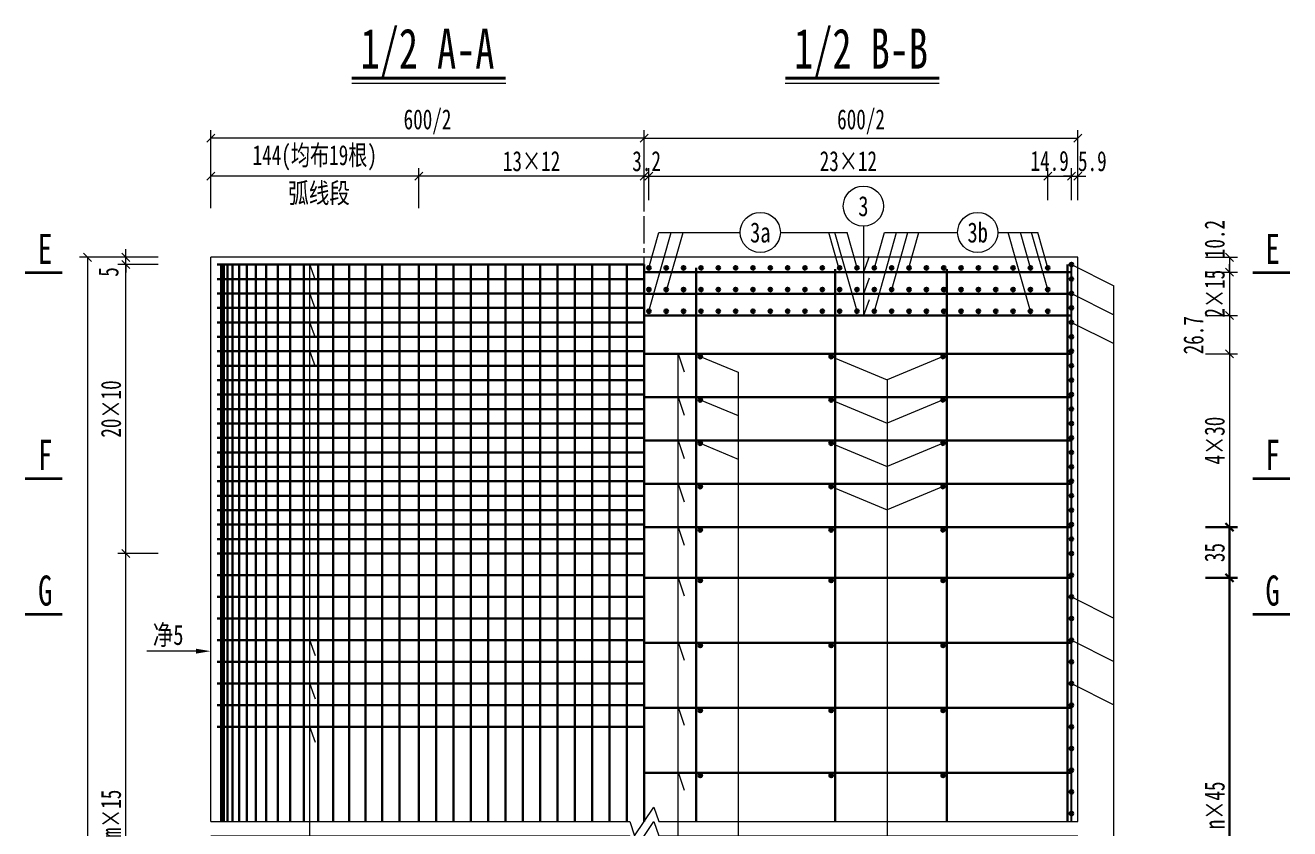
# Model space of a CAD drawing. Header units: millimetres. Extents: x 3400 to 11153, y 4569 to 11779.
# Drawn here: x 4901 to 5776, y 10942 to 11498 of the extents above; entities that cross this region are included whole.
import ezdxf
from ezdxf.enums import TextEntityAlignment as Align

# ---------------------------------------------------------------- set-up
doc = ezdxf.new("R2010")
doc.units = ezdxf.units.MM
doc.linetypes.add('CENTER2', pattern=[28.575, 19.05, -3.175, 3.175, -3.175])
doc.layers.get('0').update_dxf_attribs({"lineweight": 15})
doc.layers.get('Defpoints').update_dxf_attribs({"color": 8})
for name, color, linetype, lineweight in [('中心线', 2, 'CENTER2', 15), ('尺寸及阴影线', 4, 'Continuous', 13), ('尺寸标注', 4, 'Continuous', 13), ('文字', 7, 'Continuous', 15), ('文本', 7, 'Continuous', 15), ('标注', 4, 'Continuous', 13), ('标注线及字体', 2, 'Continuous', 15), ('粗线', 3, 'Continuous', 35), ('细实线', 4, 'Continuous', 15), ('细线', 4, 'Continuous', 15), ('钢筋', 1, 'Continuous', 30)]:
    doc.layers.add(name, color=color, linetype=linetype, lineweight=lineweight)
doc.styles.add('111', font='仿宋_GB2312.ttf', dxfattribs={"width": 0.7})
doc.styles.add('BM_Dim', font='仿宋_GB2312.ttf', dxfattribs={"width": 0.85})
doc.styles.add('FS', font='仿宋_GB2312.ttf', dxfattribs={"width": 0.75})
doc.styles.get("Standard").update_dxf_attribs({"font": '仿宋_GB2312.ttf'})
doc.dimstyles.new('200', dxfattribs={"dimscale": 0, "dimtxt": 2.5, "dimasz": 1, "dimexe": 1, "dimexo": 1, "dimgap": 0.6, "dimtad": 1, "dimdec": 1, "dimdsep": 46, "dimtxsty": '111', "dimblk": 'OBLIQUE', "dimcen": 0, "dimclrd": 4, "dimclre": 4, "dimclrt": 4, "dimadec": 1, "dimazin": 2, "dimtfac": 1, "dimtdec": 1, "dimtix": 1, "dimtmove": 2, "dimatfit": 3, "dimfxl": 4, "dimfxlon": 1, "dimtolj": 1, "dimlwd": -1, "dimlwe": -1, "dimarcsym": 0})

# ---------------------------------------------------------------- blocks, each defined once
blk = doc.blocks.new('DJ 22')
at = {"layer": '钢筋'}
h = blk.add_hatch(color=256, dxfattribs=at)
h.dxf.hatch_style = 1
h.paths.add_polyline_path([(1.26, 0, 1), (-1.25, 0, 1)])
blk.add_circle((0, 0), 1.25, dxfattribs=at)
blk = doc.blocks.new('_Oblique')
at = {"color": 0, "linetype": 'ByBlock', "lineweight": -2}
blk.add_line((-0.5, -0.5), (0.5, 0.5), dxfattribs=at)
blk = doc.blocks.new('*D90')
at = {"color": 4, "transparency": 16777216}
for p, q in [((4970.53, 11337.57), (4970.53, 11343.13)), ((4992.75, 11337.57), (4964.97, 11337.57)), ((4992.75, 11332.57), (4964.97, 11332.57)), ((4970.53, 11332.57), (4970.53, 11337.57)), ((4970.53, 11332.57), (4970.53, 11327.02))]:
    blk.add_line(p, q, dxfattribs=at)
at = {"layer": 'Defpoints', "color": 0, "transparency": 16777216}
for p in [(4970.53, 11337.57), (5033.63, 11337.57), (5033.63, 11332.57)]:
    blk.add_point(p, dxfattribs=at)
at = {"color": 4, "transparency": 16777216, "xscale": 5.555555555555556, "yscale": 5.555555555555556, "zscale": 5.555555555555556}
for p, rotation in [((4970.53, 11337.57), 270), ((4970.53, 11332.57), 90)]:
    blk.add_blockref('_Oblique', p, dxfattribs=dict(at, rotation=rotation))
at = {"color": 4, "transparency": 16777216, "insert": (4958.56, 11327.43), "char_height": 13.889, "attachment_point": 5, "rotation": 90, "style": '111'}
blk.add_mtext('\\A1;5', dxfattribs=at)
blk = doc.blocks.new('*D91')
at = {"color": 4, "transparency": 16777216}
for p, q in [((4992.75, 11132.57), (4964.97, 11132.57)), ((4970.53, 10772.57), (4970.53, 11132.57)), ((4992.75, 10772.57), (4964.97, 10772.57))]:
    blk.add_line(p, q, dxfattribs=at)
at = {"layer": 'Defpoints', "color": 0, "transparency": 16777216}
for p in [(4970.53, 11132.57), (5033.63, 11132.57), (5033.63, 10772.57)]:
    blk.add_point(p, dxfattribs=at)
at = {"color": 4, "transparency": 16777216, "xscale": 5.555555555555556, "yscale": 5.555555555555556, "zscale": 5.555555555555556}
for p, rotation in [((4970.53, 11132.57), 90), ((4970.53, 10772.57), 270)]:
    blk.add_blockref('_Oblique', p, dxfattribs=dict(at, rotation=rotation))
at = {"color": 4, "transparency": 16777216, "insert": (4960.25, 10952.57), "char_height": 13.889, "attachment_point": 5, "rotation": 90, "style": '111'}
blk.add_mtext('\\A1;m×15', dxfattribs=at)
blk = doc.blocks.new('*D96')
at = {"color": 4, "transparency": 16777216}
for p, q in [((4966.28, 11337.57), (4938.5, 11337.57)), ((4944.05, 11337.57), (4944.05, 10462.57)), ((4966.28, 10462.57), (4938.5, 10462.57))]:
    blk.add_line(p, q, dxfattribs=at)
at = {"layer": 'Defpoints', "color": 0, "transparency": 16777216}
for p in [(5029.21, 11337.57), (4944.05, 10462.57), (5035.8, 10462.57)]:
    blk.add_point(p, dxfattribs=at)
at = {"color": 4, "transparency": 16777216, "xscale": 5.555555555555556, "yscale": 5.555555555555556, "zscale": 5.555555555555556}
for p, rotation in [((4944.05, 11337.57), 90), ((4944.05, 10462.57), 270)]:
    blk.add_blockref('_Oblique', p, dxfattribs=dict(at, rotation=rotation))
at = {"color": 4, "transparency": 16777216, "insert": (4933.78, 10900.07), "char_height": 13.889, "attachment_point": 5, "rotation": 90, "style": '111'}
blk.add_mtext('\\A1;H', dxfattribs=at)
blk = doc.blocks.new('*D98')
at = {"color": 4, "transparency": 16777216}
for p, q in [((5173.21, 11371.56), (5173.21, 11399.34)), ((5329.21, 11393.78), (5173.21, 11393.78)), ((5329.21, 11371.56), (5329.21, 11399.34))]:
    blk.add_line(p, q, dxfattribs=at)
at = {"layer": 'Defpoints', "color": 0, "transparency": 16777216}
for p in [(5173.21, 11393.78), (5173.21, 11332.57), (5329.21, 11332.57)]:
    blk.add_point(p, dxfattribs=at)
at = {"color": 4, "transparency": 16777216, "xscale": 5.555555555555556, "yscale": 5.555555555555556, "zscale": 5.555555555555556, "rotation": 180}
blk.add_blockref('_Oblique', (5173.21, 11393.78), dxfattribs=at)
at = {"color": 4, "transparency": 16777216, "xscale": 5.555555555555556, "yscale": 5.555555555555556, "zscale": 5.555555555555556}
blk.add_blockref('_Oblique', (5329.21, 11393.78), dxfattribs=at)
at = {"color": 4, "transparency": 16777216, "insert": (5251.21, 11404.06), "char_height": 13.889, "attachment_point": 5, "style": '111'}
blk.add_mtext('\\A1;13×12', dxfattribs=at)
blk = doc.blocks.new('*D99')
at = {"color": 4, "transparency": 16777216}
for p, q in [((5029.21, 11371.56), (5029.21, 11399.34)), ((5173.21, 11393.78), (5029.21, 11393.78)), ((5173.21, 11371.56), (5173.21, 11399.34))]:
    blk.add_line(p, q, dxfattribs=at)
at = {"layer": 'Defpoints', "color": 0, "transparency": 16777216}
for p in [(5029.21, 11393.78), (5029.21, 11332.57), (5173.21, 11332.57)]:
    blk.add_point(p, dxfattribs=at)
at = {"color": 4, "transparency": 16777216, "xscale": 5.555555555555556, "yscale": 5.555555555555556, "zscale": 5.555555555555556, "rotation": 180}
blk.add_blockref('_Oblique', (5029.21, 11393.78), dxfattribs=at)
at = {"color": 4, "transparency": 16777216, "xscale": 5.555555555555556, "yscale": 5.555555555555556, "zscale": 5.555555555555556}
blk.add_blockref('_Oblique', (5173.21, 11393.78), dxfattribs=at)
at = {"color": 4, "transparency": 16777216, "insert": (5101.21, 11406.46), "char_height": 13.8889, "attachment_point": 5, "style": '111'}
blk.add_mtext('\\A1;144(均布19根)', dxfattribs=at)
blk = doc.blocks.new('*D100')
at = {"color": 4, "transparency": 16777216}
for p, q in [((5029.21, 11397.86), (5029.21, 11425.64)), ((5329.21, 11420.08), (5029.21, 11420.08)), ((5329.21, 11397.86), (5329.21, 11425.64))]:
    blk.add_line(p, q, dxfattribs=at)
at = {"layer": 'Defpoints', "color": 0, "transparency": 16777216}
for p in [(5029.21, 11420.08), (5029.21, 11337.57), (5329.21, 11337.57)]:
    blk.add_point(p, dxfattribs=at)
at = {"color": 4, "transparency": 16777216, "xscale": 5.555555555555556, "yscale": 5.555555555555556, "zscale": 5.555555555555556, "rotation": 180}
blk.add_blockref('_Oblique', (5029.21, 11420.08), dxfattribs=at)
at = {"color": 4, "transparency": 16777216, "xscale": 5.555555555555556, "yscale": 5.555555555555556, "zscale": 5.555555555555556}
blk.add_blockref('_Oblique', (5329.21, 11420.08), dxfattribs=at)
at = {"color": 4, "transparency": 16777216, "insert": (5179.21, 11431.41), "char_height": 13.889, "attachment_point": 5, "style": '111'}
blk.add_mtext('\\A1;600/2', dxfattribs=at)
blk = doc.blocks.new('*D101')
at = {"color": 4, "transparency": 16777216}
for p, q in [((5329.21, 11397.86), (5329.21, 11425.64)), ((5329.21, 11420.08), (5629.21, 11420.08)), ((5629.21, 11397.86), (5629.21, 11425.64))]:
    blk.add_line(p, q, dxfattribs=at)
at = {"layer": 'Defpoints', "color": 0, "transparency": 16777216}
for p in [(5629.21, 11420.08), (5329.21, 11337.57), (5629.21, 11337.57)]:
    blk.add_point(p, dxfattribs=at)
at = {"color": 4, "transparency": 16777216, "xscale": 5.555555555555556, "yscale": 5.555555555555556, "zscale": 5.555555555555556, "rotation": 180}
blk.add_blockref('_Oblique', (5329.21, 11420.08), dxfattribs=at)
at = {"color": 4, "transparency": 16777216, "xscale": 5.555555555555556, "yscale": 5.555555555555556, "zscale": 5.555555555555556}
blk.add_blockref('_Oblique', (5629.21, 11420.08), dxfattribs=at)
at = {"color": 4, "transparency": 16777216, "insert": (5479.21, 11431.41), "char_height": 13.889, "attachment_point": 5, "style": '111'}
blk.add_mtext('\\A1;600/2', dxfattribs=at)
blk = doc.blocks.new('*D114')
at = {"color": 4, "transparency": 16777216}
for p, q in [((4992.75, 11332.57), (4964.97, 11332.57)), ((4970.53, 11132.57), (4970.53, 11332.57)), ((4992.75, 11132.57), (4964.97, 11132.57))]:
    blk.add_line(p, q, dxfattribs=at)
at = {"layer": 'Defpoints', "color": 0, "transparency": 16777216}
for p in [(4970.53, 11332.57), (5033.63, 11332.57), (5033.63, 11132.57)]:
    blk.add_point(p, dxfattribs=at)
at = {"color": 4, "transparency": 16777216, "xscale": 5.555555555555556, "yscale": 5.555555555555556, "zscale": 5.555555555555556}
for p, rotation in [((4970.53, 11332.57), 90), ((4970.53, 11132.57), 270)]:
    blk.add_blockref('_Oblique', p, dxfattribs=dict(at, rotation=rotation))
at = {"color": 4, "transparency": 16777216, "insert": (4960.25, 11232.57), "char_height": 13.889, "attachment_point": 5, "rotation": 90, "style": '111'}
blk.add_mtext('\\A1;20×10', dxfattribs=at)
blk = doc.blocks.new('*D116')
at = {"color": 4, "transparency": 16777216}
for p, q in [((5717.52, 11337.57), (5739.74, 11337.57)), ((5734.18, 11337.57), (5734.18, 11327.39)), ((5717.52, 11327.39), (5739.74, 11327.39))]:
    blk.add_line(p, q, dxfattribs=at)
at = {"layer": 'Defpoints', "color": 0, "transparency": 16777216}
for p in [(5622.78, 11337.57), (5618.25, 11327.39), (5734.18, 11327.39)]:
    blk.add_point(p, dxfattribs=at)
at = {"color": 4, "transparency": 16777216, "xscale": 5.555555555555556, "yscale": 5.555555555555556, "zscale": 5.555555555555556}
for p, rotation in [((5734.18, 11337.57), 90), ((5734.18, 11327.39), 270)]:
    blk.add_blockref('_Oblique', p, dxfattribs=dict(at, rotation=rotation))
at = {"color": 4, "transparency": 16777216, "insert": (5723.91, 11350.22), "char_height": 13.889, "attachment_point": 5, "rotation": 90, "style": '111'}
blk.add_mtext('\\A1;10.2', dxfattribs=at)
blk = doc.blocks.new('*D117')
at = {"color": 4, "transparency": 16777216}
for p, q in [((5734.18, 11327.39), (5734.18, 11332.95)), ((5717.52, 11327.39), (5739.74, 11327.39)), ((5734.18, 11327.39), (5734.18, 11297.39)), ((5717.52, 11297.39), (5739.74, 11297.39)), ((5734.18, 11297.39), (5734.18, 11291.84))]:
    blk.add_line(p, q, dxfattribs=at)
at = {"layer": 'Defpoints', "color": 0, "transparency": 16777216}
for p in [(5614.81, 11327.39), (5614.81, 11297.39), (5734.18, 11297.39)]:
    blk.add_point(p, dxfattribs=at)
at = {"color": 4, "transparency": 16777216, "xscale": 5.555555555555556, "yscale": 5.555555555555556, "zscale": 5.555555555555556}
for p, rotation in [((5734.18, 11327.39), 270), ((5734.18, 11297.39), 90)]:
    blk.add_blockref('_Oblique', p, dxfattribs=dict(at, rotation=rotation))
at = {"color": 4, "transparency": 16777216, "insert": (5723.91, 11312.39), "char_height": 13.889, "attachment_point": 5, "rotation": 90, "style": '111'}
blk.add_mtext('\\A1;2×15', dxfattribs=at)
blk = doc.blocks.new('*D118')
at = {"color": 4, "transparency": 16777216}
for p, q in [((5717.52, 11270.73), (5739.74, 11270.73)), ((5734.18, 11270.73), (5734.18, 11150.73)), ((5717.52, 11150.73), (5739.74, 11150.73))]:
    blk.add_line(p, q, dxfattribs=at)
at = {"layer": 'Defpoints', "color": 0, "transparency": 16777216}
for p in [(5614.81, 11270.73), (5606.09, 11150.73), (5734.18, 11150.73)]:
    blk.add_point(p, dxfattribs=at)
at = {"color": 4, "transparency": 16777216, "xscale": 5.555555555555556, "yscale": 5.555555555555556, "zscale": 5.555555555555556}
for p, rotation in [((5734.18, 11270.73), 90), ((5734.18, 11150.73), 270)]:
    blk.add_blockref('_Oblique', p, dxfattribs=dict(at, rotation=rotation))
at = {"color": 4, "transparency": 16777216, "insert": (5723.91, 11210.73), "char_height": 13.889, "attachment_point": 5, "rotation": 90, "style": '111'}
blk.add_mtext('\\A1;4×30', dxfattribs=at)
blk = doc.blocks.new('*D119')
at = {"layer": 'Defpoints', "color": 0, "transparency": 16777216}
for p in [(5597.51, 11115.73), (5600.93, 10800.73), (5734.18, 10800.73)]:
    blk.add_point(p, dxfattribs=at)
at = {"layer": '钢筋', "color": 4, "transparency": 16777216}
for p, q in [((5717.52, 11115.73), (5739.74, 11115.73)), ((5734.18, 11115.73), (5734.18, 10800.73)), ((5717.52, 10800.73), (5739.74, 10800.73))]:
    blk.add_line(p, q, dxfattribs=at)
at = {"layer": '钢筋', "color": 4, "transparency": 16777216, "xscale": 5.555555555555556, "yscale": 5.555555555555556, "zscale": 5.555555555555556}
for p, rotation in [((5734.18, 11115.73), 90), ((5734.18, 10800.73), 270)]:
    blk.add_blockref('_Oblique', p, dxfattribs=dict(at, rotation=rotation))
at = {"layer": '钢筋', "color": 4, "transparency": 16777216, "insert": (5723.91, 10958.23), "char_height": 13.889, "attachment_point": 5, "rotation": 90, "style": '111'}
blk.add_mtext('\\A1;n×45', dxfattribs=at)
blk = doc.blocks.new('*D120')
at = {"color": 4, "transparency": 16777216}
for p, q in [((5332.42, 11377.11), (5332.42, 11399.34)), ((5332.42, 11393.78), (5608.42, 11393.78)), ((5608.42, 11377.11), (5608.42, 11399.34))]:
    blk.add_line(p, q, dxfattribs=at)
at = {"layer": 'Defpoints', "color": 0, "transparency": 16777216}
for p in [(5608.42, 11393.78), (5332.42, 11330.23), (5608.42, 11330.23)]:
    blk.add_point(p, dxfattribs=at)
at = {"color": 4, "transparency": 16777216, "xscale": 5.555555555555556, "yscale": 5.555555555555556, "zscale": 5.555555555555556, "rotation": 180}
blk.add_blockref('_Oblique', (5332.42, 11393.78), dxfattribs=at)
at = {"color": 4, "transparency": 16777216, "xscale": 5.555555555555556, "yscale": 5.555555555555556, "zscale": 5.555555555555556}
blk.add_blockref('_Oblique', (5608.42, 11393.78), dxfattribs=at)
at = {"color": 4, "transparency": 16777216, "insert": (5470.42, 11404.06), "char_height": 13.889, "attachment_point": 5, "style": '111'}
blk.add_mtext('\\A1;23×12', dxfattribs=at)
blk = doc.blocks.new('*D133')
at = {"layer": 'Defpoints', "color": 0, "transparency": 16777216}
for p in [(5606.09, 11150.73), (5606.09, 11115.73), (5734.18, 11115.73)]:
    blk.add_point(p, dxfattribs=at)
at = {"layer": '钢筋', "color": 4, "transparency": 16777216}
for p, q in [((5717.52, 11150.73), (5739.74, 11150.73)), ((5734.18, 11150.73), (5734.18, 11115.73)), ((5717.52, 11115.73), (5739.74, 11115.73))]:
    blk.add_line(p, q, dxfattribs=at)
at = {"layer": '钢筋', "color": 4, "transparency": 16777216, "xscale": 5.555555555555556, "yscale": 5.555555555555556, "zscale": 5.555555555555556}
for p, rotation in [((5734.18, 11150.73), 90), ((5734.18, 11115.73), 270)]:
    blk.add_blockref('_Oblique', p, dxfattribs=dict(at, rotation=rotation))
at = {"layer": '钢筋', "color": 4, "transparency": 16777216, "insert": (5723.91, 11133.23), "char_height": 13.889, "attachment_point": 5, "rotation": 90, "style": '111'}
blk.add_mtext('\\A1;35', dxfattribs=at)
blk = doc.blocks.new('*D134')
at = {"color": 4, "transparency": 16777216}
for p, q in [((5717.52, 11297.39), (5739.74, 11297.39)), ((5734.18, 11297.39), (5734.18, 11270.73)), ((5717.52, 11270.73), (5739.74, 11270.73))]:
    blk.add_line(p, q, dxfattribs=at)
at = {"layer": 'Defpoints', "color": 0, "transparency": 16777216}
for p in [(5614.81, 11297.39), (5614.81, 11270.73), (5734.18, 11270.73)]:
    blk.add_point(p, dxfattribs=at)
at = {"color": 4, "transparency": 16777216, "xscale": 5.555555555555556, "yscale": 5.555555555555556, "zscale": 5.555555555555556}
for p, rotation in [((5734.18, 11297.39), 90), ((5734.18, 11270.73), 270)]:
    blk.add_blockref('_Oblique', p, dxfattribs=dict(at, rotation=rotation))
at = {"color": 4, "transparency": 16777216, "insert": (5709.3, 11283.63), "char_height": 13.889, "attachment_point": 5, "rotation": 90, "style": '111'}
blk.add_mtext('\\A1;26.7', dxfattribs=at)
blk = doc.blocks.new('*D136')
at = {"layer": 'Defpoints', "color": 0, "transparency": 16777216}
for p in [(5332.42, 11393.78), (5332.42, 11330.23), (5329.21, 11327.39)]:
    blk.add_point(p, dxfattribs=at)
at = {"layer": '细线', "color": 4, "transparency": 16777216}
for p, q in [((5329.21, 11393.78), (5323.65, 11393.78)), ((5329.21, 11377.11), (5329.21, 11399.34)), ((5329.21, 11393.78), (5332.42, 11393.78)), ((5332.42, 11377.11), (5332.42, 11399.34)), ((5332.42, 11393.78), (5337.97, 11393.78))]:
    blk.add_line(p, q, dxfattribs=at)
at = {"layer": '细线', "color": 4, "transparency": 16777216, "xscale": 5.555555555555554, "yscale": 5.555555555555554, "zscale": 5.555555555555554}
blk.add_blockref('_Oblique', (5329.21, 11393.78), dxfattribs=at)
at = {"layer": '细线', "color": 4, "transparency": 16777216, "xscale": 5.555555555555554, "yscale": 5.555555555555554, "zscale": 5.555555555555554, "rotation": 180}
blk.add_blockref('_Oblique', (5332.42, 11393.78), dxfattribs=at)
at = {"layer": '细线', "color": 4, "transparency": 16777216, "insert": (5330.81, 11404.06), "char_height": 13.889, "attachment_point": 5, "style": '111'}
blk.add_mtext('\\A1;3.2', dxfattribs=at)
blk = doc.blocks.new('*D137')
at = {"layer": 'Defpoints', "color": 0, "transparency": 16777216}
for p in [(5624.79, 11393.78), (5608.42, 11330.23), (5624.79, 11332.57)]:
    blk.add_point(p, dxfattribs=at)
at = {"layer": '细线', "color": 4, "transparency": 16777216}
for p, q in [((5608.42, 11377.11), (5608.42, 11399.34)), ((5608.42, 11393.78), (5624.79, 11393.78)), ((5624.79, 11377.11), (5624.79, 11399.34))]:
    blk.add_line(p, q, dxfattribs=at)
at = {"layer": '细线', "color": 4, "transparency": 16777216, "xscale": 5.555555555555554, "yscale": 5.555555555555554, "zscale": 5.555555555555554, "rotation": 180}
blk.add_blockref('_Oblique', (5608.42, 11393.78), dxfattribs=at)
at = {"layer": '细线', "color": 4, "transparency": 16777216, "xscale": 5.555555555555554, "yscale": 5.555555555555554, "zscale": 5.555555555555554}
blk.add_blockref('_Oblique', (5624.79, 11393.78), dxfattribs=at)
at = {"layer": '细线', "color": 4, "transparency": 16777216, "insert": (5609.71, 11404.25), "char_height": 13.889, "attachment_point": 5, "style": '111'}
blk.add_mtext('\\A1;14.9', dxfattribs=at)
blk = doc.blocks.new('*D138')
at = {"layer": 'Defpoints', "color": 0, "transparency": 16777216}
for p in [(5629.21, 11393.78), (5624.79, 11332.57), (5629.21, 11332.57)]:
    blk.add_point(p, dxfattribs=at)
at = {"layer": '细线', "color": 4, "transparency": 16777216}
for p, q in [((5624.79, 11393.78), (5619.23, 11393.78)), ((5624.79, 11377.11), (5624.79, 11399.34)), ((5624.79, 11393.78), (5629.21, 11393.78)), ((5629.21, 11377.11), (5629.21, 11399.34)), ((5629.21, 11393.78), (5634.76, 11393.78))]:
    blk.add_line(p, q, dxfattribs=at)
at = {"layer": '细线', "color": 4, "transparency": 16777216, "xscale": 5.555555555555554, "yscale": 5.555555555555554, "zscale": 5.555555555555554}
blk.add_blockref('_Oblique', (5624.79, 11393.78), dxfattribs=at)
at = {"layer": '细线', "color": 4, "transparency": 16777216, "xscale": 5.555555555555554, "yscale": 5.555555555555554, "zscale": 5.555555555555554, "rotation": 180}
blk.add_blockref('_Oblique', (5629.21, 11393.78), dxfattribs=at)
at = {"layer": '细线', "color": 4, "transparency": 16777216, "insert": (5639.23, 11404.06), "char_height": 13.889, "attachment_point": 5, "style": '111'}
blk.add_mtext('\\A1;5.9', dxfattribs=at)

msp = doc.modelspace()

# ---------------------------------------------------------------- linework, layer by layer
at = {"color": 4}
for p, q in [((5126.75, 11458.22), (5233.34, 11458.22)), ((5426.75, 11458.22), (5533.34, 11458.22))]:
    msp.add_line(p, q, dxfattribs=at)
at = {"color": 6, "const_width": 2}
for points in [[(5126.75, 11461.55), (5233.34, 11461.55)], [(5426.75, 11461.55), (5533.34, 11461.55)]]:
    msp.add_lwpolyline(points, dxfattribs=at)
at = {"layer": 'Defpoints'}
msp.add_line((5624.79, 10947.07), (5624.79, 11332.57), dxfattribs=at)
at = {"layer": '中心线'}
msp.add_line((5329.21, 10947.07), (5329.21, 11387.48), dxfattribs=at)
at = {"layer": '尺寸及阴影线'}
msp.add_line((5019.13, 11064.96), (4985.08, 11064.96), dxfattribs=at)
msp.add_solid([(5019.13, 11066.64), (5019.13, 11063.28), (5029.21, 11064.96)], dxfattribs=at)
at = {"layer": '尺寸标注'}
for centre in [(5480.81, 11373.01), (5409.48, 11354.8), (5559.92, 11354.8)]:
    msp.add_circle(centre, 13.89, dxfattribs=at)
at = {"layer": '标注'}
for p, q in [((5480.81, 11359.12), (5480.81, 11297.39)), ((5097.79, 10282.57), (5097.79, 11332.57)), ((5101.79, 11321.77), (5097.79, 11332.57)), ((5484.8, 11338.2), (5480.81, 11327.39)), ((5484.8, 11323.2), (5480.81, 11312.39)), ((5101.79, 11301.77), (5097.79, 11312.57)), ((5484.8, 11308.2), (5480.81, 11297.39)), ((5101.79, 11281.77), (5097.79, 11292.57)), ((5101.79, 11261.77), (5097.79, 11272.57)), ((5101.79, 11061.77), (5097.79, 11072.57)), ((5101.79, 11031.77), (5097.79, 11042.57)), ((5101.79, 11001.77), (5097.79, 11012.57))]:
    msp.add_line(p, q, dxfattribs=at)
at = {"layer": '粗线'}
for p, q in [((4926.5, 11326.87), (4900.9, 11326.87)), ((5775.81, 11326.87), (5750.21, 11326.87)), ((4926.5, 11184.34), (4900.9, 11184.34)), ((5775.81, 11184.34), (5750.21, 11184.34)), ((4926.5, 11090.4), (4900.9, 11090.4)), ((5775.81, 11090.4), (5750.21, 11090.4))]:
    msp.add_line(p, q, dxfattribs=at)
at = {"layer": '细实线'}
for p, q in [((5332.42, 11330.23), (5339.35, 11354.8)), ((5332.42, 11300.23), (5347.82, 11354.8)), ((5339.35, 11354.8), (5395.59, 11354.8)), ((5344.92, 11315.23), (5356.09, 11354.8)), ((5423.37, 11354.8), (5469.48, 11354.8)), ((5463.92, 11330.23), (5456.98, 11354.8)), ((5476.42, 11300.23), (5461.01, 11354.8)), ((5476.42, 11330.23), (5469.48, 11354.8)), ((5488.42, 11330.23), (5495.35, 11354.8)), ((5488.42, 11300.23), (5503.82, 11354.8)), ((5495.35, 11354.8), (5546.03, 11354.8)), ((5500.42, 11315.23), (5511.59, 11354.8)), ((5512.16, 11330.23), (5519.1, 11354.8)), ((5573.81, 11354.8), (5601.48, 11354.8)), ((5596.42, 11300.23), (5581.01, 11354.8)), ((5596.42, 11330.23), (5589.48, 11354.8)), ((5608.42, 11315.23), (5597.24, 11354.8)), ((5608.42, 11330.23), (5601.48, 11354.8)), ((5029.21, 10947.07), (5029.21, 11337.57)), ((5629.21, 11337.57), (5029.21, 11337.57)), ((5624.79, 11332.57), (5654.21, 11317.84)), ((5629.21, 10947.07), (5629.21, 11337.57)), ((5654.21, 10859.46), (5654.21, 11317.84)), ((5624.79, 11312.57), (5654.21, 11297.84)), ((5624.79, 11292.57), (5654.21, 11277.84)), ((5624.79, 11102.57), (5654.21, 11087.84)), ((5624.79, 11072.57), (5654.21, 11057.84)), ((5624.79, 11042.57), (5654.21, 11027.84))]:
    msp.add_line(p, q, dxfattribs=at)
for points in [[(5029.21, 10947.07), (5319.21, 10947.07), (5322.54, 10937.07), (5335.87, 10957.07), (5339.21, 10947.07), (5629.21, 10947.07)], [(5029.21, 10937.07), (5319.21, 10937.07), (5322.54, 10927.07), (5335.87, 10947.07), (5339.21, 10937.07), (5629.21, 10937.07)]]:
    msp.add_lwpolyline(points, dxfattribs=at)
at = {"layer": '细线'}
for p, q in [((5352.72, 10214.31), (5352.72, 11270.73)), ((5352.72, 11270.73), (5356.91, 11258.29)), ((5367.92, 11268.89), (5394.22, 11257.98)), ((5458.5, 11268.89), (5497.21, 11252.83)), ((5535.92, 11268.89), (5497.21, 11252.83)), ((5394.22, 11257.98), (5394.22, 10883.75)), ((5497.21, 11252.83), (5497.21, 10886.46)), ((5352.72, 11240.73), (5356.91, 11228.29)), ((5367.92, 11238.89), (5394.22, 11227.98)), ((5458.5, 11238.89), (5497.21, 11222.83)), ((5535.92, 11238.89), (5497.21, 11222.83)), ((5352.72, 11210.73), (5356.91, 11198.29)), ((5367.92, 11208.89), (5394.22, 11197.98)), ((5458.5, 11208.89), (5497.21, 11192.83)), ((5535.92, 11208.89), (5497.21, 11192.83)), ((5352.72, 11180.73), (5356.91, 11168.29)), ((5458.5, 11178.89), (5497.21, 11162.83)), ((5535.92, 11178.89), (5497.21, 11162.83)), ((5352.72, 11150.73), (5356.91, 11138.29)), ((5352.72, 11115.73), (5356.91, 11103.29)), ((5352.72, 11071.2), (5356.91, 11058.76)), ((5352.72, 11026.2), (5356.91, 11013.76)), ((5352.72, 10981.2), (5356.91, 10968.76))]:
    msp.add_line(p, q, dxfattribs=at)
at = {"layer": '钢筋'}
for p, q in [((5033.63, 11332.57), (5329.21, 11332.57)), ((5036.34, 11332.57), (5036.34, 10947.07)), ((5036.84, 11332.57), (5036.84, 10947.07)), ((5038.36, 11332.57), (5038.36, 10947.07)), ((5040.89, 11332.57), (5040.89, 10947.07)), ((5044.39, 11332.57), (5044.39, 10947.07)), ((5048.86, 11332.57), (5048.86, 10947.07)), ((5054.25, 11332.57), (5054.25, 10947.07)), ((5060.5, 11332.57), (5060.5, 10947.07)), ((5067.65, 11332.57), (5067.65, 10947.07)), ((5075.57, 11332.57), (5075.57, 10947.07)), ((5084.22, 11332.57), (5084.22, 10947.07)), ((5093.55, 11332.57), (5093.55, 10947.07)), ((5103.49, 11332.57), (5103.49, 10947.07)), ((5113.97, 11332.57), (5113.97, 10947.07)), ((5124.91, 11332.57), (5124.91, 10947.07)), ((5136.23, 11332.57), (5136.23, 10947.07)), ((5147.87, 11332.57), (5147.87, 10947.07)), ((5159.72, 11332.57), (5159.72, 10947.07)), ((5173.21, 11332.57), (5173.21, 10947.07)), ((5185.21, 11332.57), (5185.21, 10947.07)), ((5197.21, 11332.57), (5197.21, 10947.07)), ((5209.21, 11332.57), (5209.21, 10947.07)), ((5221.21, 11332.57), (5221.21, 10947.07)), ((5233.21, 11332.57), (5233.21, 10947.07)), ((5245.21, 11332.57), (5245.21, 10947.07)), ((5257.21, 11332.57), (5257.21, 10947.07)), ((5269.21, 11332.57), (5269.21, 10947.07)), ((5281.21, 11332.57), (5281.21, 10947.07)), ((5293.21, 11332.57), (5293.21, 10947.07)), ((5305.21, 11332.57), (5305.21, 10947.07)), ((5317.21, 11332.57), (5317.21, 10947.07)), ((5329.21, 11332.57), (5329.21, 10947.07)), ((5365.21, 11330.23), (5365.21, 10947.07)), ((5622.08, 11332.57), (5622.08, 10947.07)), ((5033.63, 11322.57), (5329.21, 11322.57)), ((5329.21, 11327.39), (5624.79, 11327.39)), ((5461.21, 11329.36), (5461.21, 10947.07)), ((5538.63, 11329.36), (5538.63, 10947.07)), ((5033.63, 11312.57), (5329.21, 11312.57)), ((5329.21, 11312.39), (5624.79, 11312.39)), ((5033.63, 11302.57), (5329.21, 11302.57)), ((5329.21, 11297.39), (5624.79, 11297.39)), ((5033.63, 11292.57), (5329.21, 11292.57)), ((5033.63, 11282.57), (5329.21, 11282.57)), ((5033.63, 11272.57), (5329.21, 11272.57)), ((5624.79, 11270.73), (5329.21, 11270.73)), ((5033.63, 11262.57), (5329.21, 11262.57)), ((5033.63, 11252.57), (5329.21, 11252.57)), ((5033.63, 11242.57), (5329.21, 11242.57)), ((5624.79, 11240.73), (5329.21, 11240.73)), ((5033.63, 11232.57), (5329.21, 11232.57)), ((5033.63, 11222.57), (5329.21, 11222.57)), ((5033.63, 11212.57), (5329.21, 11212.57)), ((5624.79, 11210.73), (5329.21, 11210.73)), ((5033.63, 11202.57), (5329.21, 11202.57)), ((5033.63, 11192.57), (5329.21, 11192.57)), ((5033.63, 11182.57), (5329.21, 11182.57)), ((5624.79, 11180.73), (5329.21, 11180.73)), ((5033.63, 11172.57), (5329.21, 11172.57)), ((5033.63, 11162.57), (5329.21, 11162.57)), ((5033.63, 11152.57), (5329.21, 11152.57)), ((5624.79, 11150.73), (5329.21, 11150.73)), ((5033.63, 11142.57), (5329.21, 11142.57)), ((5033.63, 11132.57), (5329.21, 11132.57)), ((5033.63, 11117.57), (5329.21, 11117.57)), ((5624.79, 11115.73), (5329.21, 11115.73)), ((5033.63, 11102.57), (5329.21, 11102.57)), ((5033.63, 11087.57), (5329.21, 11087.57)), ((5033.63, 11072.57), (5329.21, 11072.57)), ((5624.79, 11070.73), (5329.21, 11070.73)), ((5033.63, 11057.57), (5329.21, 11057.57)), ((5033.63, 11042.57), (5329.21, 11042.57)), ((5033.63, 11027.57), (5329.21, 11027.57)), ((5624.79, 11025.73), (5329.21, 11025.73)), ((5033.63, 11012.57), (5329.21, 11012.57)), ((5624.79, 10980.73), (5329.21, 10980.73))]:
    msp.add_line(p, q, dxfattribs=at)

# ---------------------------------------------------------------- block references
for p in [(5332.42, 11330.23), (5344.42, 11330.23), (5356.42, 11330.23), (5368.42, 11330.23), (5380.42, 11330.23), (5392.42, 11330.23), (5404.42, 11330.23), (5416.42, 11330.23), (5428.42, 11330.23), (5440.42, 11330.23), (5452.42, 11330.23), (5464.42, 11330.23), (5476.42, 11330.23), (5488.42, 11330.23), (5500.42, 11330.23), (5512.42, 11330.23), (5524.42, 11330.23), (5536.42, 11330.23), (5548.42, 11330.23), (5572.42, 11330.23), (5584.42, 11330.23), (5596.42, 11330.23), (5608.42, 11330.23), (5624.79, 11332.57), (5624.79, 11322.57), (5332.42, 11315.23), (5344.42, 11315.23), (5356.42, 11315.23), (5368.42, 11315.23), (5380.42, 11315.23), (5392.42, 11315.23), (5404.42, 11315.23), (5416.42, 11315.23), (5428.42, 11315.23), (5440.42, 11315.23), (5452.42, 11315.23), (5464.42, 11315.23), (5476.42, 11315.23), (5488.42, 11315.23), (5500.42, 11315.23), (5512.42, 11315.23), (5524.42, 11315.23), (5536.42, 11315.23), (5548.42, 11315.23), (5572.42, 11315.23), (5584.42, 11315.23), (5596.42, 11315.23), (5608.42, 11315.23), (5624.79, 11312.57), (5332.42, 11300.23), (5344.42, 11300.23), (5356.42, 11300.23), (5368.42, 11300.23), (5380.42, 11300.23), (5392.42, 11300.23), (5404.42, 11300.23), (5416.42, 11300.23), (5428.42, 11300.23), (5440.42, 11300.23), (5452.42, 11300.23), (5464.42, 11300.23), (5476.42, 11300.23), (5488.42, 11300.23), (5500.42, 11300.23), (5512.42, 11300.23), (5524.42, 11300.23), (5536.42, 11300.23), (5548.42, 11300.23), (5572.42, 11300.23), (5584.42, 11300.23), (5596.42, 11300.23), (5608.42, 11300.23), (5624.79, 11302.57), (5624.79, 11292.57), (5624.79, 11282.57), (5624.79, 11272.57), (5624.79, 11262.57), (5624.79, 11252.57), (5624.79, 11242.57), (5624.79, 11232.57), (5624.79, 11222.57), (5624.79, 11212.57), (5624.79, 11202.57), (5624.79, 11192.57), (5624.79, 11182.57), (5624.79, 11172.57), (5624.79, 11162.57), (5624.79, 11152.57), (5624.79, 11142.57), (5624.79, 11132.57), (5624.79, 11117.57), (5624.79, 11102.57), (5624.79, 11087.57), (5624.79, 11072.57), (5624.79, 11057.57), (5624.79, 11042.57), (5624.79, 11027.57), (5624.79, 11012.57), (5624.79, 10997.57), (5624.79, 10982.57), (5624.79, 10967.57), (5624.79, 10952.57)]:
    msp.add_blockref('DJ 22', p)
at = {"xscale": -1, "rotation": 180}
for p in [(5367.92, 11268.89), (5458.5, 11268.89), (5535.92, 11268.89), (5367.92, 11238.89), (5458.5, 11238.89), (5535.92, 11238.89), (5367.92, 11208.89), (5458.5, 11208.89), (5535.92, 11208.89), (5367.92, 11178.89), (5458.5, 11178.89), (5535.92, 11178.89), (5367.92, 11148.89), (5458.5, 11148.89), (5535.92, 11148.89), (5367.92, 11113.89), (5458.5, 11113.89), (5535.92, 11113.89), (5367.92, 11068.89), (5458.5, 11068.89), (5535.92, 11068.89), (5367.92, 11023.89), (5458.5, 11023.89), (5535.92, 11023.89), (5367.92, 10978.89), (5458.5, 10978.89), (5535.92, 10978.89)]:
    msp.add_blockref('DJ 22', p, dxfattribs=at)
at = {"layer": '钢筋'}
for p in [(5560.42, 11330.23), (5560.42, 11315.23), (5560.42, 11300.23)]:
    msp.add_blockref('DJ 22', p, dxfattribs=at)

# ---------------------------------------------------------------- texts
at = {"layer": '尺寸及阴影线', "width": 0.75}
msp.add_text('净5', height=13.889, dxfattribs=at).set_placement((4989.09, 11069.28))
at = {"layer": '文字', "style": 'BM_Dim', "width": 0.7}
for s, p in [('E', (4914.67, 11332.98)), ('E', (5763.98, 11332.98)), ('F', (4914.67, 11190.45)), ('F', (5763.98, 11190.45)), ('G', (4914.67, 11096.51)), ('G', (5763.98, 11096.51))]:
    msp.add_text(s, height=20.83, dxfattribs=at).set_placement(p, align=Align.CENTER)
at = {"layer": '文本', "color": 4, "style": 'FS', "width": 0.75}
for s, height, p in [('弧线段', 13.889, (5104.21, 11382.07)), ('3', 13.89, (5480.81, 11373.01)), ('3a', 13.889, (5409.48, 11354.8)), ('3b', 13.889, (5559.92, 11354.8))]:
    msp.add_text(s, height=height, dxfattribs=at).set_placement(p, align=Align.MIDDLE_CENTER)
at = {"layer": '标注线及字体', "color": 0, "style": '111', "width": 0.7}
for s, p in [('1/2 A-A', (5179.21, 11479.8)), ('1/2 B-B', (5479.21, 11479.8))]:
    msp.add_text(s, height=27.778, dxfattribs=at).set_placement(p, align=Align.MIDDLE)

# ---------------------------------------------------------------- dimensions: what is measured, and where the dimension line sits
for base, p1, p2, text, override, picture, middle in [((5029.21, 11420.08), (5329.21, 11337.57), (5029.21, 11337.57), '600/2', {"dimscale": 5.555556, "dimblk": 'Oblique'}, '*D100', (5179.21, 11431.41)), ((5029.21, 11393.78), (5173.21, 11332.57), (5029.21, 11332.57), '144(均布19根)', {"dimscale": 5.555556, "dimtxsty": '111', "dimblk": 'Oblique'}, '*D99', (5101.21, 11406.46)), ((5173.21, 11393.78), (5329.21, 11332.57), (5173.21, 11332.57), '13×12', {"dimscale": 5.555556, "dimblk": 'Oblique'}, '*D98', (5251.21, 11404.06)), ((5608.42, 11393.78), (5332.42, 11330.23), (5608.42, 11330.23), '23×12', {"dimscale": 5.555556, "dimfxl": 3, "dimarcsym": 1}, '*D120', (5470.42, 11404.06))]:
    dim = msp.add_linear_dim(base=base, p1=p1, p2=p2, text=text, dimstyle='200', override=override)
    dim.commit()
    dim.dimension.update_dxf_attribs({"geometry": picture, "text_midpoint": middle})
for base, p1, p2, angle, text, override, picture, middle in [((5629.21, 11420.08), (5329.21, 11337.57), (5629.21, 11337.57), 180, '600/2', {"dimscale": 5.555556, "dimblk": 'Oblique'}, '*D101', (5479.21, 11431.41)), ((4944.05, 10462.57), (5029.21, 11337.57), (5035.8, 10462.57), 90, 'H', {"dimscale": 5.555556, "dimtxsty": '111', "dimblk": 'Oblique'}, '*D96', (4933.78, 10900.07)), ((4970.53, 11332.57), (5033.63, 11132.57), (5033.63, 11332.57), 90, '20×10', {"dimscale": 5.555556, "dimtxsty": '111', "dimblk": 'Oblique'}, '*D114', (4960.25, 11232.57)), ((5734.18, 11297.39), (5614.81, 11327.39), (5614.81, 11297.39), 90, '2×15', {"dimscale": 5.555556, "dimfxl": 3, "dimarcsym": 1}, '*D117', (5723.91, 11312.39)), ((5734.18, 11150.73), (5614.81, 11270.73), (5606.09, 11150.73), 90, '4×30', {"dimscale": 5.555556, "dimfxl": 3, "dimarcsym": 1}, '*D118', (5723.91, 11210.73)), ((4970.53, 11132.57), (5033.63, 10772.57), (5033.63, 11132.57), 90, 'm×15', {"dimscale": 5.555556, "dimtxsty": '111', "dimblk": 'Oblique'}, '*D91', (4960.25, 10952.57))]:
    dim = msp.add_linear_dim(base=base, p1=p1, p2=p2, angle=angle, text=text, dimstyle='200', override=override)
    dim.commit()
    dim.dimension.update_dxf_attribs({"geometry": picture, "text_midpoint": middle})
for base, p1, p2, picture, middle in [((5734.18, 11327.39), (5622.78, 11337.57), (5618.25, 11327.39), '*D116', (5723.91, 11350.22)), ((5734.18, 11270.73), (5614.81, 11297.39), (5614.81, 11270.73), '*D134', (5709.3, 11283.63))]:
    dim = msp.add_linear_dim(base=base, p1=p1, p2=p2, angle=90, dimstyle='200', override={"dimscale": 5.555556, "dimfxl": 3, "dimarcsym": 1})
    dim.commit()
    dim.dimension.update_dxf_attribs({"geometry": picture, "text_midpoint": middle, "dimtype": 160})
dim = msp.add_linear_dim(base=(4970.53, 11337.57), p1=(5033.63, 11332.57), p2=(5033.63, 11337.57), angle=90, text='5', dimstyle='200', override={"dimscale": 5.555556, "dimblk": 'Oblique'})
dim.commit()
dim.dimension.update_dxf_attribs({"geometry": '*D90', "text_midpoint": (4958.56, 11327.43), "dimtype": 160})
at = {"layer": '细线'}
dim = msp.add_linear_dim(base=(5332.42, 11393.78), p1=(5329.21, 11327.39), p2=(5332.42, 11330.23), dimstyle='200', override={"dimscale": 5.555556, "dimfxl": 3, "dimarcsym": 2}, dxfattribs=at)
dim.commit()
dim.dimension.update_dxf_attribs({"geometry": '*D136', "text_midpoint": (5330.81, 11404.06)})
for base, p1, p2, text, picture, middle in [((5624.79, 11393.78), (5608.42, 11330.23), (5624.79, 11332.57), '14.9', '*D137', (5609.71, 11404.25)), ((5629.21, 11393.78), (5624.79, 11332.57), (5629.21, 11332.57), '5.9', '*D138', (5639.23, 11404.06))]:
    dim = msp.add_linear_dim(base=base, p1=p1, p2=p2, text=text, dimstyle='200', override={"dimscale": 5.555556, "dimfxl": 3, "dimarcsym": 2}, dxfattribs=at)
    dim.commit()
    dim.dimension.update_dxf_attribs({"geometry": picture, "text_midpoint": middle, "dimtype": 160})
at = {"layer": '钢筋'}
dim = msp.add_linear_dim(base=(5734.18, 11115.73), p1=(5606.09, 11150.73), p2=(5606.09, 11115.73), angle=90, dimstyle='200', override={"dimscale": 5.555556, "dimfxl": 3, "dimarcsym": 1}, dxfattribs=at)
dim.commit()
dim.dimension.update_dxf_attribs({"geometry": '*D133', "text_midpoint": (5723.91, 11133.23)})
dim = msp.add_linear_dim(base=(5734.18, 10800.73), p1=(5597.51, 11115.73), p2=(5600.93, 10800.73), angle=90, text='n×45', dimstyle='200', override={"dimscale": 5.555556, "dimfxl": 3, "dimarcsym": 1}, dxfattribs=at)
dim.commit()
dim.dimension.update_dxf_attribs({"geometry": '*D119', "text_midpoint": (5723.91, 10958.23)})

doc.saveas('drawing.dxf')
